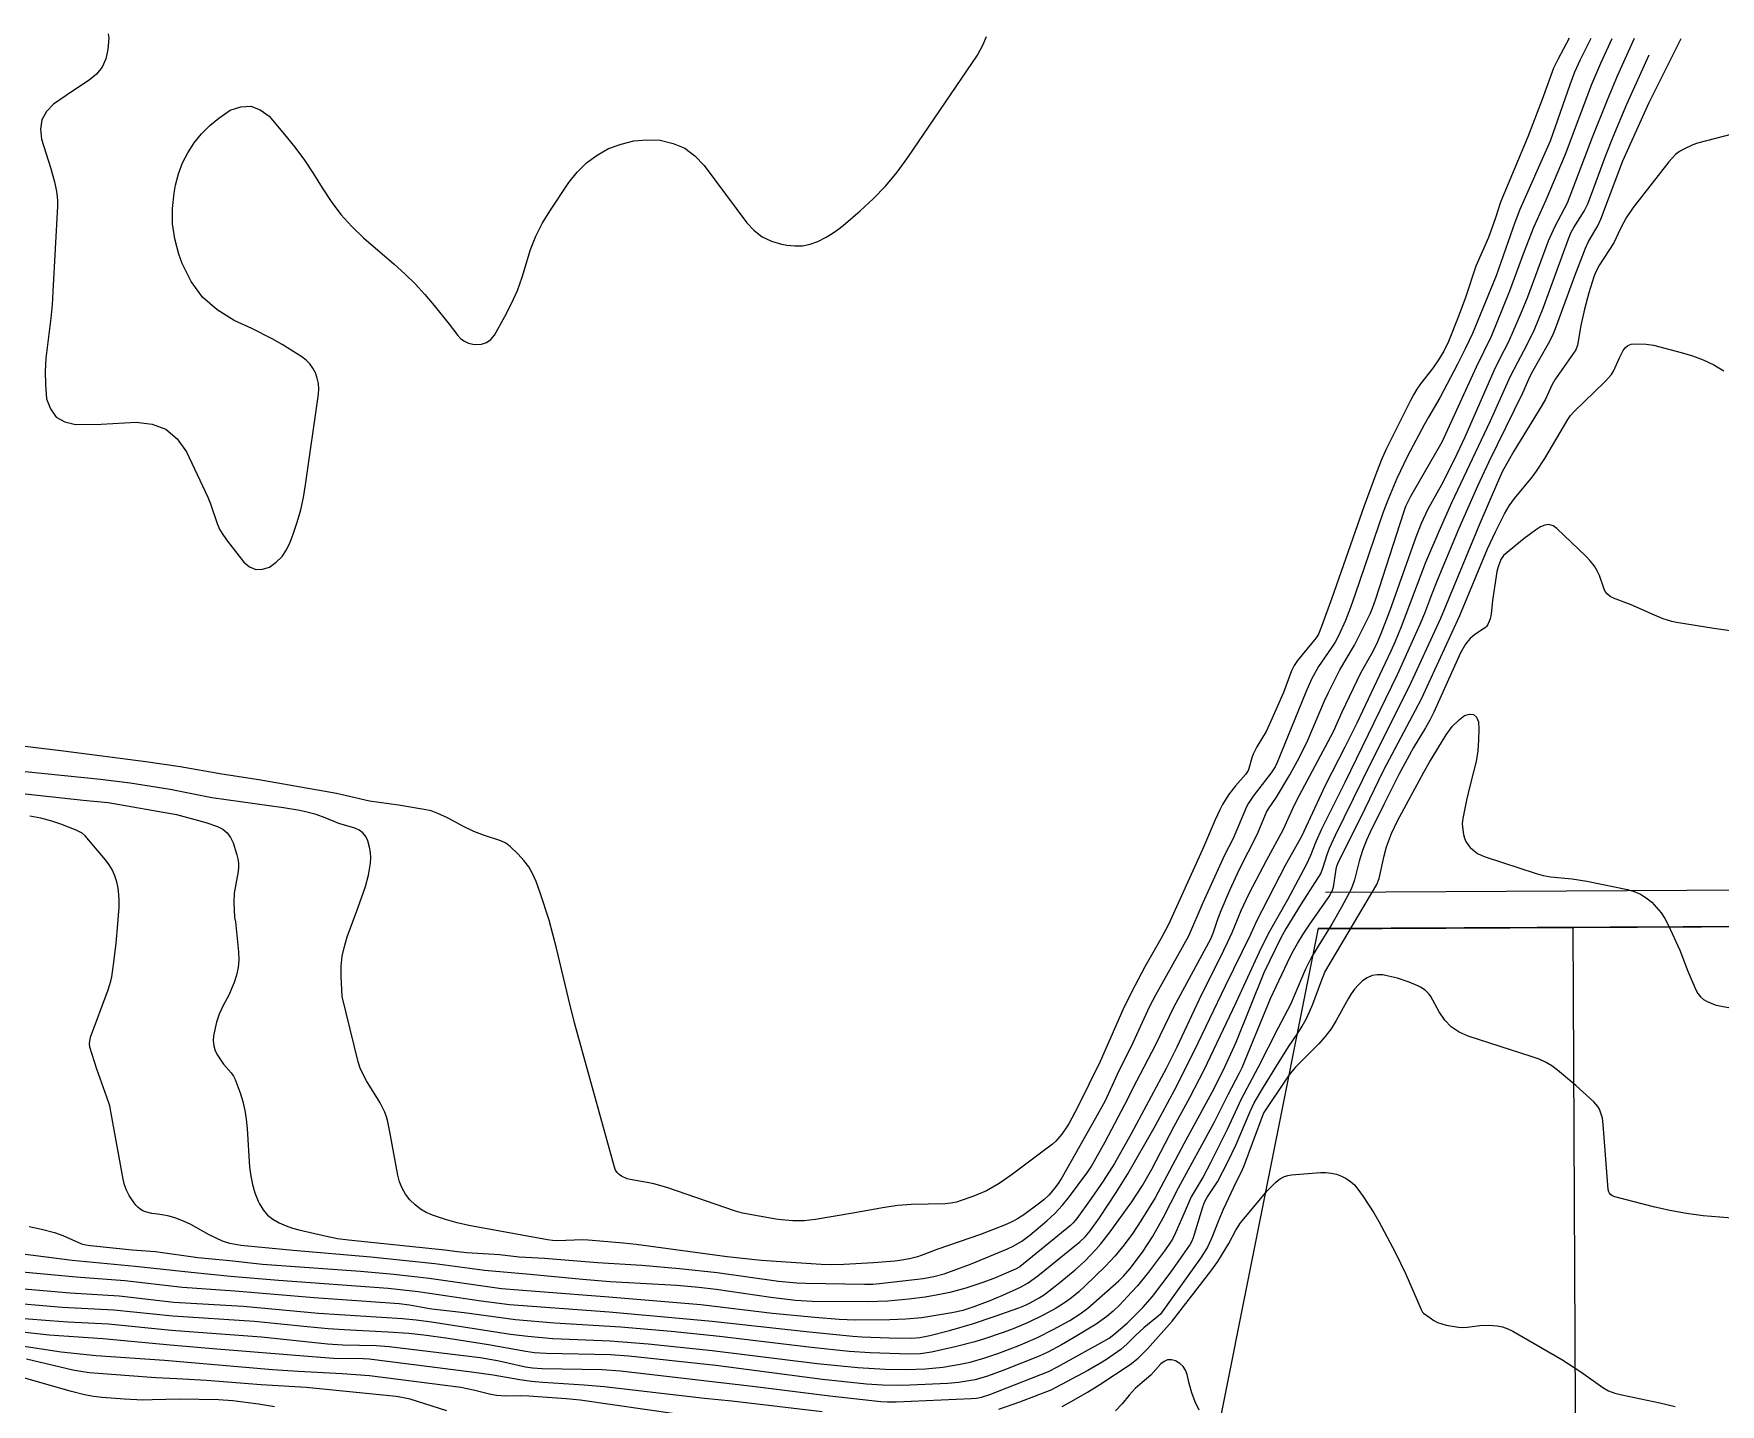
# Model space of a CAD drawing. Header units: centimetres. Extents: x 0 to 1302389, y -144212 to 85618.
# Drawn here: x 510619 to 519805, y -69655 to -62188 of the extents above; entities that cross this region are included whole.
import ezdxf

# ---------------------------------------------------------------- set-up
doc = ezdxf.new("R2010")
doc.units = ezdxf.units.CM
doc.header["$LTSCALE"] = 4
for name, color, linetype in [('04', 254, 'Continuous'), ('CURVAS-INTERMEDIARIAS', 39, 'Continuous'), ('CURVAS-MESTRA', 34, 'Continuous')]:
    doc.layers.add(name, color=color, linetype=linetype)
doc.layers.add('P-MEIOFIO', color=171, linetype='Continuous', lineweight=9)

msp = doc.modelspace()

# ---------------------------------------------------------------- linework, layer by layer
at = {"color": 1}
msp.add_lwpolyline([(517614.474, -67065.363), (523184.256, -67034.993), (523216.862, -73014.749), (515993.901, -73034.495)], dxfattribs=at)
at = {"layer": '04'}
for points in [[(517615.447, -67060.491), (523184.256, -67034.993), (523216.862, -73014.749), (515987.637, -73034.512), (517012.658, -70078.744)], [(517615.447, -67060.491), (517012.658, -70078.744), (519672.295, -70044.11), (520210.68, -70044.11)], [(519001.252, -67054.146), (519030.975, -73026.192)]]:
    msp.add_lwpolyline(points, dxfattribs=at)
at = {"layer": 'CURVAS-INTERMEDIARIAS'}
for points, elevation in [([(511024.446, -62187.972), (511028.208, -62210.321), (511023.176, -62274.498), (511011.702, -62324.767), (510992.258, -62370.178), (510960.832, -62408.299), (510921.436, -62441.563), (510829.161, -62500.694), (510726.181, -62571.419), (510688.202, -62611.877), (510662.712, -62656.547), (510655.94, -62707.532), (510661.638, -62762.725), (510710.429, -62917.629), (510732.197, -62995.118), (510743.319, -63047.503), (510746.703, -63073.901), (510747.891, -63100.502), (510747.619, -63127.218), (510723.572, -63591.54), (510718.637, -63664.684), (510712.19, -63737.672), (510684.731, -63956.471), (510680.528, -64028.12), (510682.316, -64099.871), (510688.676, -64176.501), (510709.463, -64232.251), (510740.792, -64276.196), (510787.959, -64302.431), (510845.678, -64316.861), (510985.565, -64315.526), (511177.247, -64305.048), (511263.017, -64315.538), (511338.904, -64342.943), (511399.931, -64395.707), (511451.068, -64465.363), (511567.471, -64713.268), (511581.73, -64748.394), (511618.131, -64855.91), (511633.199, -64890.111), (511652.126, -64922.35), (511673.628, -64953.27), (511763.277, -65067.377), (511794.655, -65092.287), (511828.012, -65106.758), (511864.354, -65105.565), (511902.676, -65093.924), (511939.387, -65066.914), (511971.357, -65035.938), (511996.238, -64999.01), (512016.367, -64958.124), (512032.155, -64915.119), (512054.094, -64848.905), (512073.166, -64781.969), (512087.937, -64713.955), (512099.84, -64645.229), (512169.207, -64151.677), (512170.867, -64122.055), (512169.344, -64092.879), (512163.029, -64064.348), (512153.523, -64036.252), (512139.365, -64010.296), (512122.573, -63986.58), (512101.851, -63966.202), (512078.506, -63948.056), (511971.196, -63880.734), (511917.192, -63849.699), (511805.832, -63793.77), (511711, -63750.249), (511618.153, -63692.854), (511537.854, -63623.984), (511476.376, -63537.884), (511427.458, -63440.299), (511408.929, -63388.128), (511387.039, -63306.248), (511373.98, -63223.689), (511374.144, -63140.106), (511383.132, -63055.831), (511391.231, -63012.916), (511407.274, -62951.349), (511428.543, -62892.056), (511457.648, -62836.206), (511491.979, -62782.629), (511532.912, -62733.585), (511577.096, -62688.061), (511626.149, -62647.844), (511689.06, -62604.583), (511746.328, -62585.404), (511801.126, -62581.954), (511852.209, -62602.081), (511900.814, -62637.926), (511984.302, -62736.281), (512040.283, -62805.94), (512093.674, -62877.442), (512143.152, -62951.688), (512190.031, -63027.774), (512238.447, -63102.341), (512291.421, -63173.137), (512351.221, -63238.252), (512415.579, -63299.597), (512582.833, -63443.656), (512640.662, -63496.285), (512696.443, -63550.898), (512749.151, -63608.48), (512799.822, -63668.038), (512881.757, -63770.139), (512928.758, -63831.623), (512945.809, -63849.438), (512964.825, -63863.855), (512986.789, -63873.172), (513010.719, -63879.092), (513027.019, -63880.997), (513057.709, -63878.852), (513085.31, -63870.602), (513108.264, -63853.213), (513128.14, -63829.722), (513185.66, -63728.294), (513221.59, -63658.543), (513253.634, -63587.222), (513279.855, -63513.57), (513325.345, -63363.633), (513353.377, -63291.096), (513388.747, -63221.849), (513429.007, -63154.773), (513533.66, -62999.324), (513578.961, -62942.706), (513629.313, -62891.996), (513687.223, -62850.132), (513750.176, -62814.165), (513818.165, -62789.122), (513887.423, -62771.863), (513958.578, -62766.276), (514030.993, -62768.472), (514101.682, -62785.602), (514165.299, -62812.382), (514220.447, -62853.905), (514269.949, -62905.25), (514503.132, -63217.716), (514542.468, -63259.461), (514586.217, -63294.105), (514636.616, -63318.099), (514691.426, -63335.002), (514721.034, -63340.521), (514764.224, -63344.394), (514806.743, -63343.004), (514848.259, -63333.716), (514889.094, -63319.164), (514934.584, -63296.208), (514966.93, -63277.189), (514997.63, -63255.617), (515027.238, -63232.332), (515119.423, -63153.603), (515191.315, -63087.018), (515259.314, -63016.926), (515321.457, -62941.608), (515379.704, -62862.803), (515758.941, -62303.931), (515788.84, -62250.59), (515808.977, -62202.971)], 75346.049), ([(518981.793, -62212.917), (518919.747, -62328.068), (518896.845, -62376.286), (518834.402, -62546.129), (518756.764, -62749.732), (518608.053, -63105.479), (518580.925, -63190.244), (518542.265, -63298.318), (518474.165, -63454.285), (518417.415, -63624.47), (518378.029, -63732.085), (518325.242, -63864.519), (518299.431, -63917.4), (518270.084, -63964.245), (518238.675, -64009.737), (518172.91, -64094.623), (518152.628, -64123.937), (518134.364, -64154.557), (518117.441, -64186.042), (517987.823, -64448.131), (517962.638, -64503.165), (517933.055, -64578.284), (517866.214, -64760.743), (517689.631, -65262.515), (517633.872, -65416.799), (517616.383, -65458.537), (517603.225, -65479.073), (517501.513, -65602.744), (517483.674, -65629.257), (517470.521, -65658.438), (517425.962, -65777.818), (517350.648, -65950.128), (517331.391, -65989.036), (517280.805, -66073.776), (517260.826, -66112.805), (517253.32, -66133.361), (517237.73, -66190.937), (517232.886, -66202.893), (517218.862, -66224.668), (517164.798, -66286.367), (517126.662, -66335.086), (517094.373, -66387.865), (517080.159, -66415.492), (517053.802, -66471.718), (516985.045, -66632.996), (516799.391, -67040.226), (516758.65, -67119.781), (516670.931, -67271.07), (516597.308, -67410.52), (516551.738, -67505.197), (516426.939, -67787.392), (516303.3, -68037.957), (516258.624, -68122.856), (516246.228, -68143.33), (516217.861, -68183.931), (516185.385, -68220.986), (516167.17, -68237.517), (515943.326, -68407.316), (515876.986, -68452.234), (515807.576, -68491.559), (515734.084, -68522.579), (515664.151, -68547.446), (515644.536, -68553.614), (515614.376, -68560.023), (515583.693, -68562.737), (515398.554, -68567.198), (515325.272, -68572.443), (515252.508, -68582.405), (515080.831, -68614.182), (514876.865, -68648.692), (514815.109, -68655.681), (514752.96, -68655.908), (514690.872, -68650.592), (514660.041, -68646.205), (514479.4, -68613.804), (514441.644, -68602.625), (514066.866, -68473.984), (513996.062, -68453.852), (513960.061, -68446.291), (513867.903, -68430.871), (513851.646, -68426.429), (513820.614, -68413.086), (513807.282, -68403.621), (513795.947, -68392.558), (513787.61, -68379.089), (513781.273, -68364.014), (513563.937, -67576.752), (513531.068, -67444.461), (513467.016, -67169.263), (513426.968, -67017.727), (513377.989, -66868.838), (513355.644, -66807.144), (513337.358, -66766.004), (513315.59, -66727.14), (513288.598, -66691.709), (513258.134, -66658.555), (513213.993, -66616.866), (513190.065, -66598.592), (513162.863, -66585.693), (513074.189, -66556.464), (513015.579, -66534.623), (512959.311, -66507.284), (512872.228, -66460.056), (512819.321, -66435.487), (512782.766, -66422.583), (512745.004, -66413.795), (512605.694, -66390.446), (512447.663, -66368.86), (512267.89, -66328.248), (511845.121, -66253.67), (511643.71, -66222.714), (511416.875, -66182.622), (511229.439, -66155.625), (510781.689, -66096.288), (510330.77, -66043.136)], 75445.713), ([(519099.519, -62213.286), (519041.439, -62329.929), (519011.258, -62397.418), (518984.955, -62466.464), (518878.312, -62773.661), (518713.851, -63145.107), (518686.169, -63216.898), (518583.945, -63506.425), (518455.352, -63821.294), (518416.376, -63904.246), (518374.319, -63988.625), (518276.905, -64172.38), (518215.405, -64276.368), (518192.044, -64318.674), (518102.41, -64489.991), (518044.107, -64611.19), (517997.326, -64720.105), (517969.04, -64793.903), (517817.324, -65242.033), (517791.299, -65313.908), (517762.976, -65384.891), (517725.181, -65468.142), (517707.21, -65502.231), (517686.411, -65534.724), (517616.349, -65635.356), (517578.71, -65704.488), (517547.761, -65774.378), (517392.521, -66159.223), (517380.519, -66181.675), (517359.577, -66213.908), (517260.078, -66342.771), (517235.866, -66380.522), (517225.472, -66400.362), (517151.376, -66571.782), (517105.419, -66662.9), (516987.486, -66922.901), (516909.207, -67104.13), (516729.708, -67425.63), (516697.125, -67487.354), (516604.675, -67685.059), (516519.973, -67859.03), (516453.916, -68001.905), (516402.563, -68096.01), (516220.399, -68417.119), (516202.474, -68446.514), (516182.784, -68474.762), (516149.163, -68513.795), (516119.921, -68540.968), (516090.591, -68565.276), (516012.093, -68622.686), (515978.154, -68643.853), (515942.905, -68662.67), (515906.255, -68678.593), (515774.955, -68729.088), (515542.827, -68810.115), (515452.352, -68845.234), (515432.142, -68851.606), (515389.259, -68861.878), (515335.623, -68872.15), (515308.542, -68875.551), (515192.947, -68883.977), (515031.006, -68893.219), (514963.546, -68894.38), (514907.413, -68892.982), (514581.282, -68872.172), (514396.649, -68850.851), (513900.397, -68785.242), (513832.007, -68777.719), (513638.596, -68759.966), (513606.434, -68759.549), (513473.524, -68763.886), (513444.842, -68763.007), (513416.319, -68759.675), (512988.994, -68680.901), (512925.132, -68665.65), (512861.936, -68647.897), (512790.774, -68624.213), (512756.983, -68609.297), (512725.184, -68591.383), (512696.383, -68568.976), (512667.44, -68541.202), (512644.191, -68510.739), (512624.743, -68478.415), (512611.004, -68443.273), (512601.077, -68406.261), (512558.32, -68170.074), (512546.883, -68115.442), (512539.567, -68088.713), (512530.509, -68062.685), (512518.864, -68037.721), (512505.487, -68013.46), (512430.976, -67892.125), (512412.598, -67858.944), (512396.924, -67824.621), (512385.54, -67788.637), (512298.024, -67432.84), (512292.55, -67322.331), (512293.525, -67267.559), (512298.812, -67213.472), (512310.568, -67160.408), (512326.638, -67108.029), (512384.707, -66952.317), (512425.752, -66833.525), (512442.437, -66772.655), (512453.077, -66707.75), (512454.483, -66677.807), (512453.304, -66648.137), (512448.251, -66618.866), (512439.233, -66585.762), (512427.187, -66562.254), (512411.735, -66542.262), (512391.188, -66527.572), (512367.245, -66516.4), (512280.59, -66490.341), (512206.598, -66460.418), (512156.992, -66442.5), (512106.128, -66428.544), (512068.756, -66420.284), (511979.023, -66404.795), (511589.696, -66350.705), (511362.79, -66305.837), (511143.545, -66271.464), (510982.437, -66251.61), (510464.93, -66198.19)], 75545.377), ([(510540.099, -66326.224), (510888.518, -66364.529), (511024.392, -66375.972), (511397.091, -66441.738), (511556.039, -66484.645), (511620.439, -66507.131), (511648.757, -66522.435), (511672.952, -66541.68), (511690.939, -66566.823), (511704.786, -66595.894), (511725.302, -66661.729), (511730.562, -66684.005), (511733.729, -66706.42), (511733.745, -66729.055), (511731.665, -66751.839), (511711.291, -66871.206), (511708.309, -66920.6), (511712.861, -67003.676), (511718.423, -67026.017), (511734.984, -67190.8), (511736.034, -67233.571), (511732.901, -67275.721), (511723.516, -67316.93), (511709.951, -67357.508), (511679.418, -67429.645), (511651.071, -67482.868), (511628.711, -67530.021), (511614.022, -67573.553), (511598.82, -67647.407), (511596.787, -67675.429), (511598.885, -67702.644), (511607.186, -67728.653), (511619.62, -67753.845), (511653.055, -67801.644), (511694.29, -67849.628), (511706.252, -67866.624), (511715.931, -67885.003), (511742.908, -67958.275), (511757.279, -68005.685), (511768.996, -68053.639), (511776.724, -68102.397), (511781.81, -68151.68), (511794.863, -68363.935), (511800.456, -68411.356), (511809.471, -68457.919), (511823.621, -68503.181), (511841.183, -68547.582), (511848.291, -68562.983), (511868.181, -68595.663), (511891.907, -68624.359), (511921.419, -68647.079), (511954.781, -68665.809), (511994.488, -68682.497), (512028.438, -68695.132), (512063.313, -68704.898), (512213.257, -68739.646), (512273.4, -68751.322), (512334.134, -68759.691), (512858.552, -68813.992), (512926.855, -68823.192), (512978.414, -68828.175), (513155.584, -68838.651), (513262.675, -68850.971), (513401.499, -68859.341), (513689.974, -68883.413), (513931.658, -68897.433), (514137.026, -68914.536), (514341.906, -68937.023), (514675.96, -68983.529), (514774.981, -68992.625), (514824.653, -68994.766), (515142.975, -69000.512), (515190.156, -68999.892), (515225.406, -68997.038), (515463.1, -68969.386), (515520.795, -68959.641), (515577.029, -68943.585), (515720.471, -68891.775), (515804.76, -68857.773), (515922.125, -68808.323), (515954.428, -68793.218), (516000.477, -68765.967), (516043.661, -68734.366), (516137.65, -68656.295), (516181.322, -68614.811), (516222.247, -68570.691), (516259.84, -68523.706), (516360.662, -68387.79), (516377.887, -68362.026), (516455.213, -68224.972), (516562.6, -68021.735), (516627.52, -67892.424), (516728.788, -67698.445), (516831.084, -67488.208), (517029.727, -67119.578), (517045.481, -67082.789), (517068.538, -67011.786), (517085.852, -66965.18), (517133.125, -66854.532), (517186.192, -66740.23), (517283.603, -66550.019), (517333.189, -66429.318), (517344.598, -66410.02), (517388.229, -66348.177), (517461.511, -66225.61), (517513.835, -66129.546), (517558.701, -66036.32), (517649.031, -65822.717), (517668.628, -65780.76), (517733.34, -65653.123), (517813.178, -65519.918), (517898.782, -65348.688), (517911.702, -65317.862), (517929.373, -65266.579), (518080.737, -64795.5), (518093.213, -64761.48), (518119.817, -64707.266), (518275.931, -64437.311), (518291.338, -64408.333), (518477.545, -64003.708), (518559.075, -63835.222), (518659.401, -63588.783), (518735.989, -63381.54), (518789.809, -63241.757), (518807.202, -63201.145), (518857.366, -63093.666), (518961.462, -62844.761), (519105.4, -62463.494), (519155.29, -62347.684), (519217.01, -62213.654)], 75645.041), ([(510545.725, -68833.287), (510828.045, -68870.431), (511171.239, -68901.639), (511475.933, -68935.405), (511691.254, -68956.678), (511952.802, -68979.313), (512549.479, -69022.718), (512712.681, -69041.053), (513055.651, -69091.193), (513209.325, -69112.005), (513753.878, -69151.124), (514174.847, -69188.7), (514314.772, -69202.848), (514826.227, -69259.346), (515080.351, -69284.37), (515129.71, -69287.548), (515277.938, -69292.902), (515400.75, -69294.514), (515445.459, -69291.309), (515500.265, -69279.864), (515606.541, -69252.365), (515732.103, -69216.864), (515855.954, -69175.757), (515985.151, -69129.627), (516020.332, -69115.399), (516045.914, -69102.884), (516095.603, -69075.079), (516124.024, -69056.187), (516207.49, -68992.013), (516290.957, -68923.339), (516343.867, -68874.582), (516404.6, -68811.236), (516431.716, -68780.204), (516482.418, -68715.198), (516600.119, -68552.643), (516658.965, -68462.142), (516708.286, -68374.32), (516829.617, -68144.207), (516916.822, -67983.022), (516993.203, -67833.47), (517169.168, -67465.263), (517294.78, -67189.086), (517318.137, -67140.709), (517351.969, -67077.543), (517448.914, -66904.668), (517552.283, -66714.026), (517574.818, -66663.733), (517603.816, -66589.702), (517635.158, -66519.438), (517762.833, -66265.179), (518046.796, -65678.686), (518170.858, -65404.757), (518195.511, -65344.041), (518233.434, -65242.753), (518269.004, -65155.473), (518383.445, -64882.493), (518484.856, -64650.322), (518546.769, -64518.742), (518730.454, -64143.793), (518762.274, -64070.232), (518779.198, -64034.956), (518870.115, -63876.008), (518892.997, -63830.309), (518907.353, -63794.782), (519012.204, -63506.45), (519071.001, -63356.295), (519088.123, -63319.779), (519138.128, -63233.797), (519154.96, -63198.363), (519273.616, -62881.162), (519417.717, -62562.113), (519592.354, -62214.831)], 75944.034), ([(510594.716, -68686.835), (510660.157, -68700.391), (510731.098, -68719.179), (510777.058, -68735.654), (510879.403, -68780.361), (510902.989, -68786.774), (510927.157, -68790.579), (511154.24, -68813.964), (511281.911, -68823.345), (511512.369, -68854.407), (511686.999, -68872.218), (511864.956, -68892.427), (512397.947, -68929.177), (512580.203, -68945.975), (512772.456, -68967.254), (513115.784, -69017.378), (513166.683, -69023.627), (513351.15, -69039.373), (513751.829, -69069.594), (514251.935, -69111.977), (514643.053, -69157.854), (514873.761, -69180.874), (515006.529, -69191.794), (515092.139, -69195.363), (515282.51, -69193.846), (515369.871, -69190.187), (515456.894, -69181.49), (515619.209, -69155.352), (515681.036, -69141.454), (515741.607, -69122.936), (515827.835, -69090.234), (515897.484, -69060.977), (515993.357, -69016.658), (516035.296, -68992.895), (516087.528, -68955.384), (516270.164, -68807.973), (516317.025, -68769.248), (516345.557, -68741.802), (516372.523, -68710.702), (516424.515, -68638.931), (516513.928, -68501.079), (516577.511, -68399.088), (516729.268, -68136.213), (516833.324, -67942.942), (516939.471, -67730.841), (517111.087, -67374.429), (517248.495, -67093.711), (517281.01, -67020.938), (517437.72, -66717.961), (517525.667, -66560.005), (517656.905, -66277.843), (517762.129, -66073.751), (517826.862, -65942.216), (518013.232, -65549.276), (518036.126, -65497.702), (518068.237, -65417.84), (518200.887, -65067.397), (518273.529, -64897.482), (518343.448, -64741.324), (518553.785, -64296.764), (518660.761, -64058), (518701.696, -63977.335), (518751.712, -63884.159), (518792.805, -63799.186), (518817.505, -63741.286), (518840.216, -63682.583), (518978.247, -63305.364), (518993.087, -63269.521), (519006.75, -63243.89), (519064.173, -63154.453), (519084.152, -63115.201), (519104.626, -63062.683), (519179.792, -62855.725), (519221.617, -62750.212), (519295.781, -62571.892), (519417.159, -62302.291)], 75844.37), ([(519968.621, -62709.41), (519681.644, -62784.452), (519655.899, -62793.409), (519606.286, -62816.191), (519583.243, -62830.492), (519561.7, -62846.55), (519542.415, -62865.255), (519524.637, -62885.728), (519330.783, -63134.646), (519292.484, -63190.175), (519261.178, -63249.926), (519224.869, -63327.766), (519148.254, -63446.87), (519127.925, -63485.105), (519116.705, -63511.724), (519088.921, -63599.378), (519064.792, -63688.042), (519046.106, -63778.015), (519027.084, -63885.287), (519018.255, -63911.031), (518903.818, -64073.034), (518889.75, -64098.611), (518852.402, -64178.235), (518834.118, -64212.753), (518680.623, -64462.05), (518618.911, -64571.796), (518596.857, -64619.482), (518495.75, -64856.483), (518281.271, -65373.685), (518109.267, -65748.764), (517902.948, -66157.468), (517708.4, -66556.164), (517675.744, -66627.179), (517661.87, -66661.031), (517640.559, -66731.091), (517628.76, -66761.718), (517521.463, -66928.8), (517439.037, -67064.547), (517411.07, -67114.506), (517319.139, -67303.915), (517166.237, -67683.668), (517138.113, -67748.364), (517095.543, -67838.426), (517035.468, -67955.72), (516883.488, -68235.936), (516727.243, -68530.961), (516649.837, -68656.101), (516606.06, -68722.082), (516559.097, -68785.833), (516508.559, -68846.714), (516454.077, -68904.089), (516344.255, -69012.297), (516310.94, -69043.146), (516272, -69074.761), (516239.064, -69098.617), (516187.369, -69131.028), (516113.572, -69171.326), (516034.988, -69209.777), (515954.481, -69243.991), (515899.764, -69264.179), (515797.333, -69298.783), (515744.324, -69314.988), (515636.995, -69342.86), (515509.615, -69371.853), (515448.666, -69379.964), (515387.124, -69381.894), (515174.2, -69374.534), (515061.228, -69366.783), (514855.829, -69345.346), (514353.754, -69286.405), (514090.187, -69258.674), (513815.983, -69235.475), (513455.236, -69212.609), (513243.44, -69195.737), (512963.192, -69156.919), (512786.442, -69136.486), (512745.907, -69130.256), (512665.358, -69114.761), (512609.36, -69107.256), (512146.455, -69074.39), (511713.267, -69039.046), (511429.124, -69018.846), (511115.765, -68982.547), (510850.072, -68962.106), (510260.06, -68907.973)], 76043.698), ([(510418.597, -69013.297), (510817.837, -69048.401), (511084.483, -69064.944), (511382.382, -69098.245), (511759.392, -69120.69), (512170.352, -69157.806), (512627.406, -69188.162), (512702.247, -69195.661), (512785.096, -69206.382), (513216.005, -69272.449), (513309.557, -69284.762), (513447.101, -69296.108), (513757.908, -69309.457), (513965.042, -69324.9), (514314.758, -69361.508), (514885.746, -69432.327), (515107.977, -69455.423), (515256.489, -69464.235), (515369.911, -69465.764), (515476.005, -69461.532), (515570.574, -69452.425), (515664.261, -69436.628), (515718.588, -69424.699), (515794.68, -69403.909), (515869.513, -69378.63), (515980.031, -69335.851), (516086.379, -69290.791), (516171.826, -69248.216), (516261.557, -69198.354), (516319.494, -69162.383), (516360.346, -69131.669), (516529.29, -68983.321), (516555.155, -68957.308), (516591.309, -68915.865), (516658.294, -68825.417), (516712.244, -68741.947), (516770.288, -68639.987), (516853.824, -68474.963), (517048.101, -68119.108), (517124.515, -67967.18), (517187.337, -67848.954), (517200.63, -67819.95), (517356.047, -67443.368), (517447.228, -67248.418), (517473.895, -67195.676), (517502.247, -67143.903), (517533.117, -67093.589), (517565.68, -67044.266), (517674.34, -66888.189), (517690.891, -66860.142), (517698.96, -66837.582), (517712.332, -66739.006), (517716.046, -66723.233), (517721.816, -66708.072), (517871.08, -66408.534), (517971.213, -66202.762), (518178.58, -65811.542), (518386.902, -65357.256), (518537.878, -64994.508), (518580.953, -64901.874), (518629.779, -64802.904), (518655.517, -64760.186), (518684.75, -64719.613), (518780.133, -64603.215), (518804.697, -64570.526), (518848.95, -64501.694), (518974.118, -64289.052), (518989.045, -64267.333), (519006.772, -64247.844), (519178.162, -64083.458), (519212.279, -64044.76), (519225.686, -64022.983), (519256.642, -63953.216), (519275.646, -63914.524), (519287.613, -63898.846), (519301.73, -63886.778), (519319.06, -63880.087), (519338.531, -63877.004), (519401.874, -63878.71), (519441.969, -63885.457), (519592.471, -63924.21), (519653.356, -63942.843), (519712.697, -63965.063), (519769.744, -63992.677), (519825.249, -64023.868)], 76143.362), ([(510566.684, -69186.835), (510707.252, -69199.095), (510805.197, -69205.621), (511025.973, -69216.51), (511368.805, -69251.431), (511513.659, -69262.983), (511858.956, -69287.08), (512219.051, -69325.879), (512302.895, -69330.226), (512483.344, -69335.025), (512554.042, -69340.147), (513050.489, -69400.258), (513144.281, -69416.213), (513297.235, -69450.139), (513334.814, -69456.512), (513387.32, -69459.439), (513715.686, -69466.392), (513814.276, -69472.663), (514533.495, -69555.737), (514954.393, -69608.402), (515232.194, -69639.015), (515268.427, -69641.318), (515316.823, -69641.146), (515724.33, -69623.97), (515753.384, -69621.35), (515782.059, -69616.065), (515826.628, -69600.946), (516146.918, -69476.031), (516194.986, -69451.514), (516448.4, -69311.095), (516476.183, -69294.345), (516502.591, -69275.486), (516574.495, -69212.349), (516660.408, -69127.354), (516713.439, -69066.913), (516814.901, -68932.797), (516915.3, -68788.745), (516927.525, -68768.594), (516936.272, -68746.748), (516986.989, -68578.935), (516997.822, -68550.521), (517008.6, -68530.468), (517066.563, -68442.226), (517122.685, -68333.931), (517168.003, -68239.745), (517244.62, -68059.122), (517267.158, -68012.874), (517316.867, -67927.617), (517383.745, -67817.61), (517453.599, -67707.787), (517503.647, -67633.316), (517527.516, -67595.553), (517549.399, -67556.754), (517568.292, -67516.41), (517585.195, -67475.049), (517628.627, -67356.667), (517652.003, -67300.56), (517934.406, -66823.42), (517946.525, -66790.348), (517974.451, -66667.461), (517987.565, -66618.022), (518013.983, -66545.997), (518047.163, -66476.812), (518190.772, -66210.527), (518220.829, -66157.265), (518311.497, -66007.017), (518344.195, -65962.554), (518384.267, -65924.591), (518412.774, -65902.056), (518439.129, -65894.569), (518461.178, -65896.351), (518476.774, -65912.052), (518488.066, -65937.012), (518489.353, -65976.574), (518488.585, -66035.61), (518484.305, -66094.231), (518474.748, -66152.232), (518461.679, -66209.817), (518441.04, -66286.558), (518423.177, -66363.021), (518403.229, -66464.112), (518400.105, -66493.484), (518402.072, -66522.944), (518406.324, -66550.243), (518411.49, -66570.23), (518418.975, -66589.025), (518429.944, -66606.02), (518443.243, -66621.814), (518464.298, -66640.115), (518483.107, -66653.349), (518503.559, -66663.886), (518525.095, -66672.617), (518803.285, -66763.514), (518841.224, -66774.028), (518879.942, -66781.26), (518998.809, -66792.927), (519077.469, -66804.598), (519299.524, -66850.982), (519335.93, -66861.892), (519370.467, -66876.399), (519402.199, -66896.317), (519432.064, -66919.822), (519458.583, -66947.554), (519482.694, -66977.021), (519503.2, -67009.105), (519521.308, -67042.925), (519584.909, -67181.572), (519628.056, -67296.08), (519671.704, -67397.282), (519683.2, -67417.132), (519696.98, -67434.768), (519714.167, -67449.101), (519733.635, -67461.23), (519755.32, -67470.363), (519777.453, -67477.999), (519800.239, -67483.362), (519872.39, -67496.476)], 76342.69), ([(519910.492, -68644.245), (519802.047, -68636.458), (519711.154, -68627.525), (519620.772, -68615.444), (519531.151, -68598.638), (519442.033, -68578.671), (519230.241, -68525.344), (519217.058, -68519.788), (519206.14, -68510.525), (519201.968, -68504.636), (519198.619, -68498.403), (519195.271, -68484.538), (519167.826, -68130.38), (519162.915, -68096.281), (519153.573, -68063.127), (519146.699, -68047.496), (519138.45, -68032.787), (519116.434, -68007.012), (519018.131, -67918.357), (518919.463, -67835.249), (518887.777, -67811.782), (518853.726, -67791.902), (518817.871, -67775.317), (518780.784, -67761.727), (518432.09, -67649.842), (518383.568, -67627.594), (518340.235, -67599.148), (518304.699, -67561.409), (518274.371, -67517.477), (518229.088, -67433.629), (518220.018, -67421.17), (518197.95, -67399.52), (518172.227, -67381.907), (518158.456, -67374.651), (518110.993, -67354.737), (518047.612, -67333.098), (517982.239, -67318.571), (517967.279, -67316.102), (517937.209, -67315.332), (517908.573, -67319.529), (517882.076, -67331.186), (517857.003, -67347.808), (517834.52, -67369.885), (517813.744, -67393.311), (517795.528, -67418.79), (517779.018, -67445.629), (517713.237, -67564.069), (517685.061, -67608.85), (517653.869, -67651.362), (517618.535, -67690.504), (517491.206, -67818.981), (517462.613, -67853.125), (517436.618, -67889.28), (517319.872, -68065.653), (517313.65, -68077.497), (517208.975, -68361.422), (517191.9, -68397.734), (517167.953, -68442.831), (517098.288, -68593.33), (517070.368, -68659.827), (517038.325, -68742.945), (517013.86, -68794.736), (516994.667, -68827.758), (516973.282, -68859.423), (516756.713, -69163.83), (516744.342, -69175.774), (516705.013, -69205.655), (516665.569, -69238.788), (516621.908, -69278.845), (516574.114, -69326.46), (516540.076, -69355.625), (516462.214, -69410.527), (516429.204, -69431.713), (516361.069, -69470.655), (516158.719, -69577.908), (515988.881, -69643.024), (515873.383, -69683.627)], 76442.354), ([(516220.794, -69667.362), (516285.09, -69631.643), (516357.889, -69589.063), (516426.468, -69546.503), (516590.245, -69438.207), (516633.989, -69404.561), (516686.208, -69352.463), (516820.396, -69201.284), (517029.629, -68930.447), (517068.051, -68876.886), (517128.008, -68778.563), (517166.013, -68705.86), (517192.419, -68666.164), (517339.517, -68490.521), (517367.19, -68460.586), (517382.098, -68446.708), (517397.534, -68433.373), (517414.101, -68422.254), (517431.563, -68413.368), (517450.343, -68407.826), (517470.019, -68404.508), (517628.403, -68392.795), (517657.595, -68392.724), (517686.343, -68395.328), (517714.438, -68401.966), (517742.098, -68411.281), (517767.814, -68424.706), (517791.53, -68440.62), (517812.254, -68460.279), (517830.985, -68482.437), (517859.371, -68522.453), (517918.811, -68612.727), (517945.972, -68659.429), (518033.852, -68826.905), (518092.952, -68945.798), (518175.178, -69138.073), (518182.782, -69152.653), (518188.117, -69158.666), (518224.212, -69184.822), (518244.566, -69197.642), (518265.74, -69208.606), (518288.141, -69216.767), (518311.365, -69223.053), (518379.947, -69235.518), (518403.056, -69236.938), (518426.159, -69235.59), (518495.721, -69225.736), (518542.628, -69224.132), (518589.158, -69227.426), (518619.128, -69233.346), (518647.873, -69243.703), (518675.8, -69257.009), (518942.409, -69410.996), (519045.569, -69477.633), (519165.144, -69562.95), (519197.018, -69581.881), (519231.786, -69594.748), (519268.175, -69603.891), (519476.536, -69647.534), (519559.334, -69666.657)], 76542.018), ([(514913.383, -69696.167), (514421.366, -69638.85), (514272.421, -69623.381), (513725.653, -69560.532), (513616.687, -69551.008), (513391.74, -69536.531), (513330.722, -69531.18), (513266.992, -69522.572), (513120.567, -69496.977), (513002.36, -69479.32), (512446.692, -69409.842), (512413.547, -69407.662), (512251.426, -69404.658), (512180.062, -69400.943), (511615.566, -69355.06), (511361.548, -69333.36), (510994.248, -69298.672), (510703.312, -69278.869), (510459.631, -69251.132)], 76442.354), ([(510530.951, -69333.061), (510768.51, -69368.809), (510958.866, -69388.612), (511330.965, -69415.207), (511919.063, -69466.371), (512059.797, -69475.317), (512298.56, -69486.822), (512448.226, -69497.286), (512944.576, -69562.477), (513014.208, -69575.622), (513107.821, -69599.57), (513139.417, -69605.193), (513187.548, -69608.701), (513272.53, -69607.056), (513315.824, -69608.495), (513519.34, -69623.392), (513594.888, -69630.352), (514123.946, -69706.885)], 76542.018), ([(512869.582, -69690.911), (512668.26, -69627.812), (512623.423, -69617.22), (512593.647, -69612.501), (512102.889, -69562.684), (511856.958, -69549.713), (511558.971, -69525.669), (511397.858, -69516.05), (511283.028, -69510.956), (510922.101, -69483.628), (510885.81, -69478.952), (510831.834, -69469.114), (510579.296, -69409.489)], 76641.682), ([(516967.401, -69686.931), (516944.346, -69640.826), (516926.672, -69592.42), (516912.57, -69542.455), (516901.493, -69492.461), (516892.51, -69468.94), (516879.978, -69448.332), (516862.151, -69432.087), (516838.14, -69417.609), (516816.067, -69412.883), (516795.123, -69413.353), (516775.865, -69421.593), (516757.727, -69435.016), (516704.101, -69496.867), (516655.495, -69536.588), (516618.652, -69569.361), (516585.563, -69605.897), (516548.079, -69652.071), (516511.484, -69691.568)], 76641.682)]:
    msp.add_lwpolyline(points, dxfattribs=dict(at, elevation=elevation))
at = {"layer": 'CURVAS-MESTRA'}
for points, elevation in [([(519335.654, -62214.026), (519243.771, -62420.103), (519189.029, -62549.125), (519108.099, -62753.762), (518972.025, -63110.231), (518903.189, -63237.532), (518867.425, -63318.351), (518754.291, -63622.555), (518720.795, -63706.398), (518676.192, -63811.864), (518651.245, -63866.211), (518602.419, -63960.844), (518572.702, -64023.959), (518413.5, -64385.258), (518356.056, -64509.98), (518286.711, -64645.083), (518210.586, -64782.054), (518176.051, -64855.448), (518146.57, -64931.002), (518005.955, -65331.206), (517956.497, -65458.346), (517932.055, -65513.314), (517904.687, -65566.89), (517846.022, -65672.648), (517744.259, -65883.734), (517696.304, -65991.105), (517496.592, -66365.354), (517474.586, -66411.082), (517423.195, -66527.721), (517332.929, -66690.884), (517237.368, -66874.099), (517194.056, -66966.811), (517145.133, -67085.78), (517119.921, -67141.568), (517080.009, -67224.266), (516979.514, -67422.228), (516845.251, -67710.236), (516786.358, -67824.911), (516596.301, -68181.626), (516505.483, -68343.056), (516443.349, -68439.284), (516378.358, -68533.586), (516299.752, -68642.999), (516280.14, -68665.94), (516265.811, -68680.087), (515989.493, -68906.598), (515967.118, -68919.037), (515848.585, -68969.214), (515783.253, -68992.822), (515695.488, -69021.5), (515607.977, -69045.127), (515563.726, -69055.065), (515474.43, -69071.126), (515384.465, -69082.797), (515270.101, -69093.396), (515157.591, -69097.133), (514859.358, -69094.509), (514767.711, -69089.825), (514633.646, -69073.526), (514336.024, -69028.904), (514240.697, -69018.463), (514121.645, -69008.677), (513758.562, -68988.197), (513607.84, -68975.602), (513323.356, -68947.039), (513073.76, -68925.324), (512993.249, -68915.765), (512802.949, -68889.242), (512455.482, -68852.856), (512032.228, -68817.117), (511747.054, -68789.936), (511686.208, -68778.718), (511647.156, -68766.215), (511573.59, -68732.175), (511475.065, -68675.891), (511433.654, -68657.449), (511392.512, -68641.559), (511356.992, -68630.073), (511338.808, -68625.965), (511294.201, -68618.851), (511261.402, -68615.621), (511228.4, -68606.526), (511212.931, -68600.233), (511198.651, -68592.224), (511186.173, -68581.639), (511174.887, -68569.328), (511156.245, -68544.541), (511138.75, -68517.503), (511123.977, -68489.275), (511113.285, -68459.256), (511105.315, -68428.058), (511043.036, -68079), (511032.601, -68029.378), (511017.305, -67981.046), (510961.647, -67828.695), (510924.547, -67709.212), (510923.145, -67688.765), (510928.372, -67655.362), (511024.454, -67396.565), (511038.968, -67349.808), (511044.114, -67325.897), (511055.665, -67246.454), (511068.018, -67142.258), (511076.99, -67037.71), (511083.27, -66947.351), (511084.053, -66912.551), (511082.662, -66877.936), (511078.027, -66843.604), (511071.229, -66809.461), (511060.567, -66776.59), (511047.106, -66745.158), (511029.434, -66715.888), (511008.954, -66688.055), (510898.496, -66558.044), (510882.253, -66543.48), (510849.475, -66526.916), (510766.898, -66494.364), (510718.219, -66477.194), (510656.677, -66460.851), (510598.278, -66450.106)], 75744.706), ([(519922.62, -65449.519), (519769.784, -65428.506), (519566.316, -65396.339), (519541.74, -65390.624), (519493.673, -65375.077), (519446.656, -65356.096), (519320.627, -65299.8), (519223.209, -65263.26), (519205.412, -65253.821), (519190.225, -65241.884), (519178.964, -65226.193), (519170.316, -65207.995), (519147.372, -65140.049), (519135.338, -65113.897), (519119.933, -65089.586), (519095.872, -65059.136), (519072.576, -65034.583), (518915.698, -64882.742), (518894.215, -64869.501), (518872.107, -64862.549), (518849.068, -64865.034), (518825.411, -64873.82), (518798.186, -64891.889), (518737.833, -64937.265), (518623.941, -65031.403), (518610.349, -65053.359), (518596.141, -65092.257), (518588.754, -65117.214), (518583.713, -65142.755), (518563.877, -65275.174), (518558.017, -65350.854), (518551.045, -65374.995), (518538.519, -65406.654), (518531.881, -65417.732), (518527.289, -65422.184), (518468.367, -65461.571), (518440.608, -65484.72), (518418.042, -65512.954), (518390.989, -65560.71), (518244.469, -65885.119), (518223.386, -65928.312), (518199.661, -65970.125), (518134.375, -66077.548), (518054.456, -66224.471), (517972.258, -66386.53), (517897.726, -66538.471), (517878.251, -66581.14), (517855.649, -66637.775), (517838.419, -66696.274), (517813.053, -66797.561), (517800.849, -66834.934), (517792.957, -66852.916), (517742.521, -66947.048), (517689.476, -67040.05), (517614.635, -67158.823), (517577.07, -67222.12), (517544.935, -67288.336), (517464.438, -67477.019), (517396.258, -67604.279), (517286.774, -67821.338), (517195.942, -67993.214), (517119.155, -68157.914), (517028.876, -68340.24), (516988.422, -68415.5), (516924.085, -68524.922), (516889.924, -68600.24), (516838.728, -68720.492), (516820.642, -68754.924), (516800.293, -68788.057), (516777.755, -68819.762), (516690.072, -68934.755), (516630.132, -69008.899), (516598.521, -69044.563), (516532.362, -69114.63), (516498.852, -69147.136), (516463.112, -69177.173), (516406.059, -69217.796), (516281.851, -69293.763), (516217.424, -69331.069), (516143.027, -69370.668), (516095.75, -69392.22), (515903.399, -69469.039), (515814.649, -69501.843), (515746.466, -69520.911), (515712.929, -69527.609), (515655.769, -69536.217), (515598.18, -69541.056), (515390.637, -69551.696), (515331.421, -69553.438), (515242.575, -69551.258), (515153.93, -69544.696), (514915.725, -69519.47), (514333.631, -69443.479), (513861.016, -69392.016), (513759.894, -69385.076), (513410.103, -69378.341), (513346.111, -69374.549), (513298.459, -69368.17), (513095.472, -69331.753), (512876.566, -69296.694), (512742.733, -69278.259), (512662.576, -69269.312), (512546.787, -69261.507), (512309.393, -69249.668), (512223.192, -69243.973), (512108.485, -69233.439), (511821.107, -69203.094), (511375.625, -69174.449), (511054.786, -69141.998), (510773.795, -69127.995), (510436.921, -69098.572)], 76243.026), ([(511930.689, -69668.299), (511842.373, -69654.359), (511702.953, -69636.818), (511625.302, -69631.537), (511413.463, -69626.637), (511263.66, -69631.512), (511213.748, -69631.658), (511114.005, -69627.354), (510991.755, -69618.528), (510943.477, -69613.067), (510895.818, -69603.707), (510825.1, -69585.467), (510563.036, -69510.095)], 76741.346)]:
    msp.add_lwpolyline(points, dxfattribs=dict(at, elevation=elevation))
at = {"layer": 'P-MEIOFIO'}
msp.add_lwpolyline([(504478.654, -66884.403), (502585.065, -66894.728), (501389.113, -66901.249), (498947.38, -66914.563, 0.41421356), (498798.701, -67064.872), (498805.494, -68310.655), (498812.015, -69506.606), (498818.536, -70702.557), (498825.057, -71898.508), (498831.85, -73144.291, 0.41421356), (498982.159, -73292.97), (501423.893, -73279.656), (502619.844, -73273.135), (503631.42, -73267.619), (515994.446, -73233.822), (523267.374, -73213.94, 0.41501014), (523416.459, -73063.63), (523383.309, -66984.075, 0.41421356), (523233, -66835.396), (517654.326, -66865.815)], format="xyb", dxfattribs=at)

doc.saveas('drawing.dxf')
